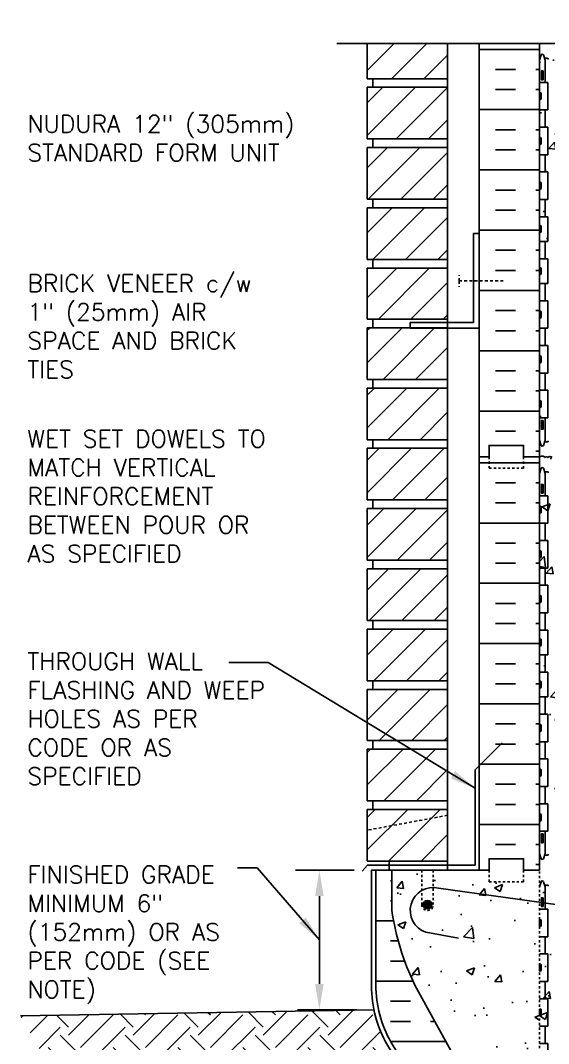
# Model space of a CAD drawing. Header units: inches. Extents: x 104.4 to 159.1, y -9.8 to 61.
# Drawn here: x 104.36 to 127.36, y 16.5 to 61.04 of the extents above; entities that cross this region are included whole.
import ezdxf

# ---------------------------------------------------------------- set-up
doc = ezdxf.new("R2010")
doc.units = ezdxf.units.IN
doc.header["$LTSCALE"] = 0.5
doc.header["$MEASUREMENT"] = 0
doc.linetypes.add('DASHED2', pattern=[0.375, 0.25, -0.125])
doc.linetypes.add('HIDDEN2', pattern=[0.1875, 0.125, -0.0625])
for name, color, linetype in [('HATCH', 12, 'Continuous'), ('Hidden2', 12, 'HIDDEN2'), ('line25', 2, 'Continuous'), ('LINE3', 3, 'Continuous'), ('LINE50', 5, 'Continuous'), ('LINE9', 9, 'Continuous'), ('TEXT', 4, 'Continuous'), ('Web_Edge', 9, 'Continuous')]:
    doc.layers.add(name, color=color, linetype=linetype)
doc.styles.add('DIM', font='romans.shx', dxfattribs={"width": 0.7})
doc.styles.add('ROMANS', font='romans.shx', dxfattribs={"height": 1.125})
doc.dimstyles.new('ext_12', dxfattribs={"dimscale": 12, "dimtxt": 0.09375, "dimasz": 0.09375, "dimexe": 0.09375, "dimexo": 0.0625, "dimgap": 0.0625, "dimtad": 1, "dimdec": 1, "dimzin": 3, "dimdsep": 46, "dimlunit": 4, "dimtxsty": 'DIM', "dimcen": 0.09, "dimdle": 0.09375, "dimclrt": 4, "dimadec": 0, "dimazin": 0, "dimtfac": 1, "dimtdec": 1, "dimtmove": 2, "dimatfit": 3, "dimfxl": 0, "dimfrac": 2, "dimtolj": 1, "dimtzin": 0, "dimarcsym": 0})

msp = doc.modelspace()

# ---------------------------------------------------------------- hatches: boundary and pattern name
at = {"layer": 'HATCH'}
h = msp.add_hatch(dxfattribs=at)
h.set_pattern_fill('AR-CONC', color=256, scale=0.5, style=0)
h.paths.add_polyline_path([(138.962, 60.045), (131.775, 60.045), (130.775, 59.045), (130.775, 60.045), (130.775, 61.045), (129.775, 60.045), (126.962, 60.045), (126.962, 52.049, -0.484838), (127.211, 52.049, -0.520567), (127.332, 52.049, -0.520567), (127.516, 52.049, -0.520567), (127.62, 52.049, -0.520567), (127.83, 52.049, -0.520567), (127.956, 52.049, -0.520567), (128.082, 52.049, -0.520567), (128.292, 52.049, -0.520567), (128.502, 52.049, -0.520567), (128.623, 52.049, -0.520567), (128.848, 52.049, -0.520567), (128.943, 52.049, -0.520567), (129.131, 52.049, -0.520567), (129.409, 52.049, -0.520567), (129.619, 52.049, -0.520567), (129.819, 52.049, -0.520567), (130.065, 52.049, -0.520567), (130.175, 52.049, -0.520567), (130.482, 52.049, -0.520567), (130.587, 52.049, -0.520567), (130.702, 52.049, -0.520567), (130.823, 52.049, -0.520567), (130.912, 52.049, -0.520567), (131.027, 52.049, -0.520567), (131.206, 52.049, -0.520567), (131.353, 52.049, -0.520567), (131.505, 52.049, -0.520567), (131.662, 52.049, -0.520567), (131.762, 52.049, -0.520567), (131.94, 52.049, -0.520567), (132.161, 52.049, -0.520567), (132.355, 52.049, -0.520567), (132.559, 52.049, -0.520567), (132.659, 52.091, -0.520567), (132.79, 52.091, -0.520567), (132.879, 52.091, -0.520567), (132.962, 52.091, -0.520567), (133.045, 52.091, -0.520567), (133.134, 52.091, -0.520567), (133.266, 52.091, -0.520567), (133.365, 52.049, -0.520567), (133.57, 52.049, -0.520567), (133.764, 52.049, -0.520567), (133.984, 52.049, -0.520567), (134.163, 52.049, -0.520567), (134.262, 52.049, -0.520567), (134.42, 52.049, -0.520567), (134.572, 52.049, -0.520567), (134.719, 52.049, -0.520567), (134.897, 52.049, -0.272614), (134.962, 52.078, -0.272614), (135.027, 52.049, -0.520567), (135.206, 52.049, -0.520567), (135.353, 52.049, -0.520567), (135.505, 52.049, -0.520567), (135.662, 52.049, -0.520567), (135.762, 52.049, -0.520567), (135.94, 52.049, -0.520567), (136.161, 52.049, -0.520567), (136.355, 52.049, -0.520567), (136.559, 52.049, -0.520567), (136.659, 52.091, -0.520567), (136.79, 52.091, -0.520567), (136.879, 52.091, -0.520567), (136.962, 52.091, -0.520567), (137.045, 52.091, -0.520567), (137.134, 52.091, -0.520567), (137.266, 52.091, -0.520567), (137.365, 52.049, -0.520567), (137.57, 52.049, -0.520567), (137.764, 52.049, -0.520567), (137.984, 52.049, -0.520567), (138.163, 52.049, -0.520567), (138.262, 52.049, -0.520567), (138.42, 52.049, -0.520567), (138.572, 52.049, -0.520567), (138.719, 52.049, -0.520567), (138.897, 52.049, -0.272614), (138.962, 52.078)])
h = msp.add_hatch(dxfattribs=at)
h.set_pattern_fill('INSUL', color=256, scale=7, style=0)
h.set_pattern_definition([(0, (-2799.1993, -354.9646), (0, 2.625), []), (0, (-2799.1993, -354.0896), (0, 2.625), [0.875, -0.875]), (0, (-2799.1993, -353.2146), (0, 2.625), [0.875, -0.875])])
h.paths.add_polyline_path([(124.337, 42.045), (124.775, 42.045), (124.775, 42.545), (126.275, 42.545), (126.275, 42.045), (126.962, 42.045), (126.962, 60.045), (126.275, 60.045), (126.275, 60.545), (124.775, 60.545), (124.775, 60.045), (124.337, 60.045)])
h = msp.add_hatch(dxfattribs=at)
h.set_pattern_fill('ANSI31', color=256, scale=8, style=0)
h.set_pattern_definition([(45, (113.1609, -6.8299), (-0.707107, 0.707107), [])])
h.paths.add_polyline_path([(122.962, 26.695), (119.462, 26.695), (119.462, 24.445), (122.962, 24.445)])
h.paths.add_polyline_path([(122.962, 29.32), (119.462, 29.32), (119.462, 27.07), (122.962, 27.07)])
h.paths.add_polyline_path([(122.962, 31.915), (119.462, 31.915), (119.462, 29.695), (122.962, 29.695)])
h.paths.add_polyline_path([(122.962, 34.54), (119.462, 34.54), (119.462, 32.29), (122.962, 32.29)])
h.paths.add_polyline_path([(122.962, 37.14), (121.337, 37.14), (121.337, 37.165), (119.462, 37.165), (119.462, 34.915), (122.962, 34.915)])
h.paths.add_polyline_path([(122.962, 39.79), (119.462, 39.79), (119.462, 37.54), (122.962, 37.54)])
h.paths.add_polyline_path([(122.962, 42.415), (119.462, 42.415), (119.462, 40.165), (122.962, 40.165)])
h.paths.add_polyline_path([(122.962, 45.04), (119.462, 45.04), (119.462, 42.79), (122.962, 42.79)])
h.paths.add_polyline_path([(122.962, 47.64), (121.337, 47.64), (121.337, 47.665), (119.462, 47.665), (119.462, 45.415), (122.962, 45.415)])
h.paths.add_polyline_path([(122.962, 50.26), (119.462, 50.26), (119.462, 48.04), (122.962, 48.04)])
h.paths.add_polyline_path([(122.962, 52.885), (119.462, 52.885), (119.462, 50.635), (122.962, 50.635)])
h.paths.add_polyline_path([(122.962, 55.51), (119.462, 55.51), (119.462, 53.26), (122.962, 53.26)])
h.paths.add_polyline_path([(122.962, 58.11), (121.337, 58.11), (121.337, 58.135), (119.462, 58.135), (119.462, 55.885), (122.962, 55.885)])
h.paths.add_polyline_path([(122.962, 60.045), (119.462, 60.045), (119.462, 58.51), (122.962, 58.51)])
h = msp.add_hatch(dxfattribs=at)
h.set_pattern_fill('AR-CONC', color=256, scale=0.5, style=0)
h.paths.add_polyline_path([(138.962, 52.078, 0.272614), (138.897, 52.049, 0.520567), (138.719, 52.049, 0.520567), (138.572, 52.049, 0.520567), (138.42, 52.049, 0.520567), (138.262, 52.049, 0.520567), (138.163, 52.049, 0.520567), (137.984, 52.049, 0.520567), (137.764, 52.049, 0.520567), (137.57, 52.049, 0.520567), (137.365, 52.049, 0.520567), (137.266, 52.091, 0.520567), (137.134, 52.091, 0.520567), (137.045, 52.091, 0.520567), (136.962, 52.091, 0.520567), (136.879, 52.091, 0.520567), (136.79, 52.091, 0.520567), (136.659, 52.091, 0.520567), (136.559, 52.049, 0.520567), (136.355, 52.049, 0.520567), (136.161, 52.049, 0.520567), (135.94, 52.049, 0.520567), (135.762, 52.049, 0.520567), (135.662, 52.049, 0.520567), (135.505, 52.049, 0.520567), (135.353, 52.049, 0.520567), (135.206, 52.049, 0.520567), (135.027, 52.049, 0.272614), (134.962, 52.078, 0.272614), (134.897, 52.049, 0.520567), (134.719, 52.049, 0.520567), (134.572, 52.049, 0.520567), (134.42, 52.049, 0.520567), (134.262, 52.049, 0.520567), (134.163, 52.049, 0.520567), (133.984, 52.049, 0.520567), (133.764, 52.049, 0.520567), (133.57, 52.049, 0.520567), (133.365, 52.049, 0.520567), (133.266, 52.091, 0.520567), (133.134, 52.091, 0.520567), (133.045, 52.091, 0.520567), (132.962, 52.091, 0.520567), (132.879, 52.091, 0.520567), (132.79, 52.091, 0.520567), (132.659, 52.091, 0.520567), (132.559, 52.049, 0.520567), (132.355, 52.049, 0.520567), (132.161, 52.049, 0.520567), (131.94, 52.049, 0.520567), (131.762, 52.049, 0.520567), (131.662, 52.049, 0.520567), (131.505, 52.049, 0.520567), (131.353, 52.049, 0.520567), (131.206, 52.049, 0.520567), (131.027, 52.049, 0.520567), (130.912, 52.049, 0.520567), (130.823, 52.049, 0.520567), (130.702, 52.049, 0.520567), (130.587, 52.049, 0.520567), (130.482, 52.049, 0.520567), (130.175, 52.049, 0.520567), (130.065, 52.049, 0.520567), (129.819, 52.049, 0.520567), (129.619, 52.049, 0.520567), (129.409, 52.049, 0.520567), (129.131, 52.049, 0.520567), (128.943, 52.049, 0.520567), (128.848, 52.049, 0.520567), (128.623, 52.049, 0.520567), (128.502, 52.049, 0.520567), (128.292, 52.049, 0.520567), (128.082, 52.049, 0.520567), (127.956, 52.049, 0.520567), (127.83, 52.049, 0.520567), (127.62, 52.049, 0.520567), (127.516, 52.049, 0.520567), (127.332, 52.049, 0.520567), (127.211, 52.049, 0.484838), (126.962, 52.049), (126.962, 42.045), (126.962, 24.045), (126.962, 9.295), (126.962, 6.045), (132.119, 6.045), (133.119, 7.045), (133.119, 6.045), (133.119, 5.045), (134.119, 6.045), (138.962, 6.045), (138.962, 18.42), (138.962, 24.045), (136.087, 24.045), (135.587, 24.545), (135.587, 25.67), (136.087, 26.17), (138.962, 26.17), (138.962, 29.92), (136.087, 29.92), (135.587, 30.42), (135.587, 31.545), (136.087, 32.045), (138.962, 32.045), (138.962, 42.045)])
h = msp.add_hatch(dxfattribs=at)
h.set_pattern_fill('INSUL', color=256, scale=7, style=0)
h.set_pattern_definition([(0, (-2799.1993, -372.9646), (0, 2.625), []), (0, (-2799.1993, -372.0896), (0, 2.625), [0.875, -0.875]), (0, (-2799.1993, -371.2146), (0, 2.625), [0.875, -0.875])])
h.paths.add_polyline_path([(124.337, 24.045), (124.775, 24.045), (124.775, 24.545), (126.275, 24.545), (126.275, 24.045), (126.962, 24.045), (126.962, 42.045), (126.275, 42.045), (126.275, 42.545), (124.775, 42.545), (124.775, 42.045), (124.337, 42.045)])
h = msp.add_hatch(dxfattribs=at)
h.set_pattern_fill('INSUL', color=256, scale=7, style=0)
h.set_pattern_definition([(0, (-2875.5284, -416.5373), (0, 2.625), []), (0, (-2875.5284, -415.6623), (0, 2.625), [0.875, -0.875]), (0, (-2875.5284, -414.7873), (0, 2.625), [0.875, -0.875])])
h.paths.add_polyline_path([(121.537, 19.045, -0.079579), (120.537, 22.295), (120.537, 24.045), (119.837, 24.045), (119.837, 19.045, 0.131652), (120.507, 16.545), (124.245, 10.395, -0.10438), (124.337, 9.92), (124.337, 6.045), (124.775, 6.045), (124.775, 6.545), (126.275, 6.545), (126.275, 6.045), (126.962, 6.045), (126.962, 9.295), (126.712, 9.295), (126.712, 9.67)])
h = msp.add_hatch(dxfattribs=at)
h.set_pattern_fill('AR-CONC', color=256, scale=0.5, style=0)
h.set_pattern_definition([(50, (78.2863, 4.7908), (3.5863, -0.31376), [0.375, -4.125]), (355, (78.2863, 4.7908), (-0.69376, 3.76096), [0.3, -3.3]), (100.4514, (78.5852, 4.7646), (2.89255, 3.4472), [0.3187, -3.5057]), (46.184, (78.2863, 5.7908), (5.3362, -0.8276), [0.5625, -6.1875]), (96.636, (78.731, 5.722), (4.6733, 4.8706), [0.47805, -5.25856]), (351.184, (78.2863, 5.791), (4.6733, 4.8706), [0.45, -4.95]), (21, (78.7863, 5.5408), (2.98454, -2.0131), [0.375, -4.125]), (326, (78.7863, 5.5408), (1.21658, 3.62575), [0.3, -3.3]), (71.4514, (79.035, 5.373), (4.20111, 1.61265), [0.3187, -3.5057]), (37.5, (78.2863, 4.7908), (0.0608, 1.66447), [0, -3.26, 0, -3.35, 0, -3.3125]), (7.5, (78.2863, 4.7908), (1.31535, 1.97206), [0, -1.91, 0, -3.185, 0, -1.2625]), (327.5, (77.1713, 4.7908), (2.669112, -0.112774), [0, -1.25, 0, -3.9, 0, -5.175]), (317.5, (76.6713, 4.7908), (2.91593, 0.50052), [0, -1.625, 0, -2.59, 0, -3.675])])
h.paths.add_polyline_path([(126.712, 9.67), (126.712, 9.295), (126.962, 9.295), (126.962, 22.546), (123.05, 23.244, 0.119457), (122.337, 23.197), (122.337, 22.545, -1), (121.837, 22.545), (121.837, 24.045), (120.537, 24.045), (120.537, 22.295, 0.079579), (121.537, 19.045)])
h.paths.add_polyline_path([(126.962, 24.045), (126.275, 24.045), (126.275, 23.545), (124.775, 23.545), (124.775, 24.045), (124.337, 24.045), (122.337, 24.045), (122.337, 23.197, -0.121925), (123.064, 23.242), (126.962, 22.546)], flags=17)
h = msp.add_hatch(dxfattribs=at)
h.set_pattern_fill('EARTH', color=256, scale=8, angle=45, style=0)
h.set_pattern_definition([(45, (113.161, -6.8299), (2e-16, 2.82843), [2, -2]), (45, (112.6306, -6.2995), (2e-16, 2.82843), [2, -2]), (45, (112.1003, -5.7692), (2e-16, 2.82843), [2, -2]), (135, (112.1003, -5.4157), (-2.82843, 4e-16), [2, -2]), (135, (112.6306, -4.8853), (-2.82843, 4e-16), [2, -2]), (135, (113.161, -4.355), (-2.82843, 4e-16), [2, -2])])
edge = h.paths.add_edge_path()
edge.add_line((124.15, 9.386), (124.15, 9.922))
edge.add_arc((123.166, 9.939), 0.984, 358.9719, 382.1268)
edge.add_line((124.078, 10.31), (122.797, 12.387))
edge.add_line((122.797, 12.387), (121.486, 14.544))
edge.add_line((121.486, 14.544), (120.543, 14.017))
edge.add_line((120.543, 14.017), (114.208, 10.591))
edge.add_line((114.208, 10.591), (114.971, 10.444))
edge.add_line((114.971, 10.444), (116.749, 10.171))
edge.add_line((116.749, 10.171), (118.866, 9.907))
edge.add_line((118.866, 9.907), (121.377, 9.643))
edge.add_line((121.377, 9.643), (124.15, 9.386))
edge = h.paths.add_edge_path()
edge.add_line((112.398, 12.651), (108.558, 12.651))
edge.add_line((108.558, 12.651), (109.22, 12.244))
edge.add_line((109.22, 12.244), (110.132, 11.794))
edge.add_line((110.132, 11.794), (111.111, 11.399))
edge.add_line((111.111, 11.399), (112.207, 11.049))
edge.add_line((112.207, 11.049), (113.475, 10.733))
edge.add_line((113.475, 10.733), (114.208, 10.591))
edge.add_line((114.208, 10.591), (120.543, 14.017))
edge.add_line((120.543, 14.017), (121.486, 14.544))
edge.add_line((121.486, 14.544), (120.346, 16.42))
edge.add_arc((124.837, 19.015), 5.187, 191.6439, 210.0236, ccw=False)
edge.add_line((119.757, 17.968), (104.356, 17.699))
edge.add_line((104.356, 17.699), (104.432, 17.548))
edge.add_line((104.432, 17.548), (105.203, 16.22))
edge.add_line((105.203, 16.22), (105.655, 15.564))
edge.add_line((105.655, 15.564), (116.187, 15.564))
edge.add_line((116.187, 15.564), (116.187, 13.712))
edge.add_line((116.187, 13.712), (112.398, 13.712))
edge.add_line((112.398, 13.712), (112.398, 12.651))
at = {"layer": 'LINE3'}
msp.add_hatch(color=256, dxfattribs=at).paths.add_polyline_path([(121.9, 22.545, 1), (122.275, 22.545, 1)])

# ---------------------------------------------------------------- linework, layer by layer
at = {"layer": 'HATCH'}
msp.add_lwpolyline([(126.962, 42.015, -0.484838), (127.211, 42.015, -0.520567), (127.332, 42.015, -0.520567), (127.516, 42.015, -0.520567)], format="xyb", dxfattribs=at)
at = {"layer": 'Hidden2'}
for p, q in [((126.962, 45.295), (126.962, 60.045)), ((126.962, 27.295), (126.962, 42.045)), ((120.537, 24.045), (121.837, 24.045)), ((121.837, 24.045), (121.837, 22.545)), ((122.337, 24.045), (124.337, 24.045)), ((122.337, 22.545), (122.337, 24.045)), ((126.962, 9.295), (126.962, 24.045)), ((126.962, 9.295), (126.962, 24.045))]:
    msp.add_line(p, q, dxfattribs=at)
at = {"layer": 'Hidden2', "color": 9}
for p, q in [((120.537, 24.045), (121.837, 24.045)), ((122.337, 24.045), (124.337, 24.045))]:
    msp.add_line(p, q, dxfattribs=at)
at = {"layer": 'Hidden2'}
msp.add_arc((122.087, 22.545), 0.25, 180, 0, dxfattribs=at)
at = {"layer": 'line25'}
for p, q in [((119.462, 58.51), (119.462, 60.045)), ((122.962, 60.045), (122.962, 24.07)), ((126.962, 60.045), (126.962, 42.045)), ((122.962, 58.51), (119.462, 58.51)), ((119.712, 58.135), (119.712, 58.51)), ((119.462, 55.885), (119.462, 58.135)), ((122.962, 58.135), (119.462, 58.135)), ((126.962, 58.35), (127.327, 58.35)), ((127.327, 57.15), (127.327, 58.35)), ((126.962, 57.64), (126.962, 57.86)), ((126.962, 57.805), (126.962, 57.805)), ((126.962, 57.695), (126.962, 57.695)), ((127.002, 57.9), (127.002, 57.9)), ((127.002, 57.6), (127.002, 57.6)), ((127.042, 57.64), (127.042, 57.86)), ((126.962, 57.15), (127.327, 57.15)), ((126.962, 56.4), (127.327, 56.4)), ((127.327, 55.2), (127.327, 56.4)), ((122.962, 55.885), (119.462, 55.885)), ((119.712, 55.51), (119.712, 55.885)), ((126.962, 55.69), (126.962, 55.91)), ((126.962, 55.855), (126.962, 55.855)), ((126.962, 55.745), (126.962, 55.745)), ((127.002, 55.95), (127.002, 55.95)), ((127.042, 55.69), (127.042, 55.91)), ((122.962, 55.51), (119.462, 55.51)), ((119.462, 53.26), (119.462, 55.51)), ((127.002, 55.65), (127.002, 55.65)), ((126.962, 55.2), (127.327, 55.2)), ((126.962, 54.45), (127.327, 54.45)), ((127.327, 53.25), (127.327, 54.45)), ((126.962, 53.74), (126.962, 53.96)), ((126.962, 53.905), (126.962, 53.905)), ((127.002, 54), (127.002, 54)), ((127.042, 53.74), (127.042, 53.96)), ((126.962, 53.795), (126.962, 53.795)), ((127.002, 53.7), (127.002, 53.7)), ((122.962, 53.26), (119.462, 53.26)), ((119.712, 52.885), (119.712, 53.26)), ((126.962, 53.25), (127.327, 53.25)), ((119.462, 50.635), (119.462, 52.885)), ((122.962, 52.885), (119.462, 52.885)), ((126.962, 52.5), (127.327, 52.5)), ((127.327, 52.5), (127.327, 51.42)), ((126.962, 52.07), (126.962, 51.85)), ((126.962, 52.015), (126.962, 52.015)), ((126.962, 51.905), (126.962, 51.905)), ((127.002, 52.11), (127.002, 52.11)), ((127.002, 51.81), (127.002, 51.81)), ((127.042, 52.07), (127.042, 51.85)), ((126.962, 51.42), (127.327, 51.42)), ((122.962, 50.635), (119.462, 50.635)), ((119.712, 50.26), (119.712, 50.635)), ((126.962, 50.67), (127.327, 50.67)), ((127.327, 49.59), (127.327, 50.67)), ((119.462, 48.04), (119.462, 50.26)), ((122.962, 50.26), (119.462, 50.26)), ((126.962, 50.02), (126.962, 50.24)), ((126.962, 50.185), (126.962, 50.185)), ((126.962, 50.075), (126.962, 50.075)), ((127.002, 50.28), (127.002, 50.28)), ((127.002, 49.98), (127.002, 49.98)), ((127.042, 50.02), (127.042, 50.24)), ((126.962, 49.59), (127.327, 49.59)), ((126.962, 48.84), (127.327, 48.84)), ((127.327, 48.84), (127.327, 47.64)), ((126.962, 48.35), (126.962, 48.13)), ((126.962, 48.295), (126.962, 48.295)), ((126.962, 48.185), (126.962, 48.185)), ((127.002, 48.39), (127.002, 48.39)), ((127.042, 48.35), (127.042, 48.13)), ((122.962, 48.04), (119.462, 48.04)), ((119.462, 45.415), (119.462, 47.665)), ((122.962, 47.665), (119.462, 47.665)), ((119.712, 47.665), (119.712, 48.04)), ((127.002, 48.09), (127.002, 48.09)), ((126.962, 47.64), (127.327, 47.64)), ((126.962, 46.89), (127.327, 46.89)), ((127.327, 46.89), (127.327, 45.69)), ((126.962, 46.4), (126.962, 46.18)), ((126.962, 46.345), (126.962, 46.345)), ((127.042, 46.4), (127.042, 46.18)), ((126.962, 46.235), (126.962, 46.235)), ((127.002, 46.14), (127.002, 46.14)), ((126.962, 45.69), (127.327, 45.69)), ((122.962, 45.415), (119.462, 45.415)), ((119.462, 42.79), (119.462, 45.04)), ((122.962, 45.04), (119.462, 45.04)), ((119.712, 45.04), (119.712, 45.415)), ((126.962, 44.94), (127.327, 44.94)), ((127.327, 44.94), (127.327, 43.74)), ((126.962, 44.45), (126.962, 44.23)), ((126.962, 44.395), (126.962, 44.395)), ((126.962, 44.285), (126.962, 44.285)), ((127.002, 44.49), (127.002, 44.49)), ((127.002, 44.19), (127.002, 44.19)), ((127.042, 44.45), (127.042, 44.23)), ((126.962, 43.74), (127.327, 43.74)), ((122.962, 42.79), (119.462, 42.79)), ((119.712, 42.415), (119.712, 42.79)), ((122.962, 42.415), (119.462, 42.415)), ((119.462, 40.165), (119.462, 42.415)), ((126.962, 42.045), (126.962, 24.045)), ((122.962, 40.165), (119.462, 40.165)), ((119.712, 39.79), (119.712, 40.165)), ((126.962, 40.35), (127.327, 40.35)), ((127.327, 39.15), (127.327, 40.35)), ((122.962, 39.79), (119.462, 39.79)), ((119.462, 37.54), (119.462, 39.79)), ((126.962, 39.64), (126.962, 39.86)), ((126.962, 39.805), (126.962, 39.805)), ((126.962, 39.695), (126.962, 39.695)), ((127.002, 39.9), (127.002, 39.9)), ((127.042, 39.64), (127.042, 39.86)), ((127.002, 39.6), (127.002, 39.6)), ((126.962, 39.15), (127.327, 39.15)), ((126.962, 38.4), (127.327, 38.4)), ((127.327, 37.2), (127.327, 38.4)), ((126.962, 37.69), (126.962, 37.91)), ((127.002, 37.95), (127.002, 37.95)), ((127.042, 37.69), (127.042, 37.91)), ((122.962, 37.54), (119.462, 37.54)), ((119.712, 37.165), (119.712, 37.54)), ((126.962, 37.855), (126.962, 37.855)), ((126.962, 37.745), (126.962, 37.745)), ((127.002, 37.65), (127.002, 37.65)), ((122.962, 37.165), (119.462, 37.165)), ((119.462, 34.915), (119.462, 37.165)), ((126.962, 37.2), (127.327, 37.2)), ((126.962, 36.45), (127.327, 36.45)), ((127.327, 35.25), (127.327, 36.45)), ((126.962, 35.74), (126.962, 35.96)), ((126.962, 35.905), (126.962, 35.905)), ((126.962, 35.795), (126.962, 35.795)), ((127.002, 36), (127.002, 36)), ((127.002, 35.7), (127.002, 35.7)), ((127.042, 35.74), (127.042, 35.96)), ((126.962, 35.25), (127.327, 35.25)), ((122.962, 34.915), (119.462, 34.915)), ((119.712, 34.54), (119.712, 34.915)), ((122.962, 34.54), (119.462, 34.54)), ((119.462, 32.29), (119.462, 34.54)), ((126.962, 34.5), (127.327, 34.5)), ((127.327, 34.5), (127.327, 33.42)), ((126.962, 34.07), (126.962, 33.85)), ((126.962, 34.015), (126.962, 34.015)), ((126.962, 33.905), (126.962, 33.905)), ((127.002, 34.11), (127.002, 34.11)), ((127.042, 34.07), (127.042, 33.85)), ((126.962, 33.42), (127.327, 33.42)), ((127.002, 33.81), (127.002, 33.81)), ((126.962, 32.67), (127.327, 32.67)), ((127.327, 31.59), (127.327, 32.67)), ((122.962, 32.29), (119.462, 32.29)), ((119.712, 31.915), (119.712, 32.29)), ((126.962, 32.02), (126.962, 32.24)), ((126.962, 32.185), (126.962, 32.185)), ((126.962, 32.075), (126.962, 32.075)), ((127.002, 32.28), (127.002, 32.28)), ((127.042, 32.02), (127.042, 32.24)), ((122.962, 31.915), (119.462, 31.915)), ((119.462, 29.695), (119.462, 31.915)), ((127.002, 31.98), (127.002, 31.98)), ((126.962, 31.59), (127.327, 31.59)), ((126.962, 30.84), (127.327, 30.84)), ((127.327, 30.84), (127.327, 29.64)), ((126.962, 30.35), (126.962, 30.13)), ((126.962, 30.295), (126.962, 30.295)), ((127.002, 30.39), (127.002, 30.39)), ((127.042, 30.35), (127.042, 30.13)), ((126.962, 30.185), (126.962, 30.185)), ((127.002, 30.09), (127.002, 30.09)), ((122.962, 29.695), (119.462, 29.695)), ((119.712, 29.32), (119.712, 29.695)), ((126.962, 29.64), (127.327, 29.64)), ((122.962, 29.32), (119.462, 29.32)), ((119.462, 27.07), (119.462, 29.32)), ((126.962, 28.89), (127.327, 28.89)), ((127.327, 28.89), (127.327, 27.69)), ((126.962, 28.4), (126.962, 28.18)), ((126.962, 28.345), (126.962, 28.345)), ((126.962, 28.235), (126.962, 28.235)), ((127.002, 28.14), (127.002, 28.14)), ((127.042, 28.4), (127.042, 28.18)), ((126.962, 27.69), (127.327, 27.69)), ((122.962, 27.07), (119.462, 27.07)), ((119.712, 26.695), (119.712, 27.07)), ((126.962, 26.94), (127.327, 26.94)), ((127.327, 26.94), (127.327, 25.74)), ((122.962, 26.695), (119.462, 26.695)), ((119.462, 24.445), (119.462, 26.695)), ((126.962, 26.45), (126.962, 26.23)), ((126.962, 26.395), (126.962, 26.395)), ((126.962, 26.285), (126.962, 26.285)), ((127.002, 26.49), (127.002, 26.49)), ((127.042, 26.45), (127.042, 26.23)), ((127.002, 26.19), (127.002, 26.19)), ((126.962, 25.74), (127.327, 25.74)), ((122.962, 24.445), (119.462, 24.445)), ((120.412, 24.445), (120.412, 24.07)), ((120.537, 24.045), (120.537, 22.295)), ((126.962, 22.35), (127.327, 22.35)), ((127.327, 21.15), (127.327, 22.35)), ((126.962, 21.64), (126.962, 21.86)), ((127.002, 21.9), (127.002, 21.9)), ((127.042, 21.64), (127.042, 21.86)), ((126.962, 21.805), (126.962, 21.805)), ((126.962, 21.695), (126.962, 21.695)), ((127.002, 21.6), (127.002, 21.6)), ((126.962, 21.15), (127.327, 21.15)), ((126.962, 20.4), (127.327, 20.4)), ((127.327, 19.2), (127.327, 20.4)), ((126.962, 19.69), (126.962, 19.91)), ((126.962, 19.855), (126.962, 19.855)), ((126.962, 19.745), (126.962, 19.745)), ((127.002, 19.95), (127.002, 19.95)), ((127.002, 19.65), (127.002, 19.65)), ((127.042, 19.69), (127.042, 19.91)), ((126.962, 19.2), (127.327, 19.2)), ((126.712, 9.67), (121.537, 19.045)), ((126.962, 18.45), (127.327, 18.45)), ((127.327, 17.25), (127.327, 18.45)), ((126.962, 17.74), (126.962, 17.96)), ((126.962, 17.905), (126.962, 17.905)), ((127.002, 18), (127.002, 18)), ((127.042, 17.74), (127.042, 17.96)), ((126.962, 17.795), (126.962, 17.795)), ((127.002, 17.7), (127.002, 17.7)), ((126.962, 17.25), (127.327, 17.25)), ((126.962, 16.5), (127.327, 16.5)), ((127.327, 16.5), (127.327, 15.42))]:
    msp.add_line(p, q, dxfattribs=at)
for centre, radius, start, end in [((127.002, 57.86), 0.04, 90, 180), ((127.002, 57.64), 0.04, 180, 270), ((127.002, 57.86), 0.04, 360, 90), ((127.002, 57.64), 0.04, 270, 0), ((127.002, 55.91), 0.04, 90, 180), ((127.002, 55.69), 0.04, 180, 270), ((127.002, 55.91), 0.04, 360, 90), ((127.002, 55.69), 0.04, 270, 0), ((127.002, 53.96), 0.04, 90, 180), ((127.002, 53.96), 0.04, 360, 90), ((127.002, 53.74), 0.04, 180, 270), ((127.002, 53.74), 0.04, 270, 0), ((127.002, 52.07), 0.04, 90, 180), ((127.002, 51.85), 0.04, 180, 270), ((127.002, 52.07), 0.04, 0, 90), ((127.002, 51.85), 0.04, 270, 0), ((127.002, 50.24), 0.04, 90, 180), ((127.002, 50.02), 0.04, 180, 270), ((127.002, 50.24), 0.04, 360, 90), ((127.002, 50.02), 0.04, 270, 0), ((127.002, 48.35), 0.04, 90, 180), ((127.002, 48.13), 0.04, 180, 270), ((127.002, 48.35), 0.04, 0, 90), ((127.002, 48.13), 0.04, 270, 0), ((127.002, 46.4), 0.04, 90, 180), ((127.002, 46.4), 0.04, 0, 90), ((127.002, 46.18), 0.04, 180, 270), ((127.002, 46.18), 0.04, 270, 0), ((127.002, 44.45), 0.04, 90, 180), ((127.002, 44.23), 0.04, 180, 270), ((127.002, 44.45), 0.04, 0, 90), ((127.002, 44.23), 0.04, 270, 0), ((127.002, 39.86), 0.04, 90, 180), ((127.002, 39.86), 0.04, 360, 90), ((127.002, 39.64), 0.04, 180, 270), ((127.002, 39.64), 0.04, 270, 0), ((127.002, 37.91), 0.04, 90, 180), ((127.002, 37.91), 0.04, 360, 90), ((127.002, 37.69), 0.04, 180, 270), ((127.002, 37.69), 0.04, 270, 0), ((127.002, 35.96), 0.04, 90, 180), ((127.002, 35.74), 0.04, 180, 270), ((127.002, 35.96), 0.04, 360, 90), ((127.002, 35.74), 0.04, 270, 0), ((127.002, 34.07), 0.04, 90, 180), ((127.002, 34.07), 0.04, 0, 90), ((127.002, 33.85), 0.04, 180, 270), ((127.002, 33.85), 0.04, 270, 0), ((127.002, 32.24), 0.04, 90, 180), ((127.002, 32.24), 0.04, 360, 90), ((127.002, 32.02), 0.04, 180, 270), ((127.002, 32.02), 0.04, 270, 0), ((127.002, 30.35), 0.04, 90, 180), ((127.002, 30.35), 0.04, 0, 90), ((127.002, 30.13), 0.04, 180, 270), ((127.002, 30.13), 0.04, 270, 0), ((127.002, 28.4), 0.04, 90, 180), ((127.002, 28.18), 0.04, 180, 270), ((127.002, 28.4), 0.04, 0, 90), ((127.002, 28.18), 0.04, 270, 0), ((127.002, 26.45), 0.04, 90, 180), ((127.002, 26.45), 0.04, 0, 90), ((127.002, 26.23), 0.04, 180, 270), ((127.002, 26.23), 0.04, 270, 0), ((131.183, 23.792), 10.75, 188.0028, 206.2026), ((127.002, 21.86), 0.04, 90, 180), ((127.002, 21.86), 0.04, 360, 90), ((127.002, 21.64), 0.04, 180, 270), ((127.002, 21.64), 0.04, 270, 0), ((127.002, 19.91), 0.04, 90, 180), ((127.002, 19.69), 0.04, 180, 270), ((127.002, 19.91), 0.04, 360, 90), ((127.002, 19.69), 0.04, 270, 0), ((127.002, 17.96), 0.04, 90, 180), ((127.002, 17.96), 0.04, 360, 90), ((127.002, 17.74), 0.04, 180, 270), ((127.002, 17.74), 0.04, 270, 0)]:
    msp.add_arc(centre, radius, start, end, dxfattribs=at)
at = {"layer": 'LINE3'}
for p, q in [((136.092, 21.37), (122.569, 23.268)), ((122.023, 21.346), (123.442, 21.092))]:
    msp.add_line(p, q, dxfattribs=at)
msp.add_circle((122.087, 22.545), 0.188, dxfattribs=at)
msp.add_arc((122.337, 22.295), 1, 76.5845, 251.653, dxfattribs=at)
at = {"layer": 'LINE50'}
for p, q in [((124.337, 42.045), (124.337, 60.045)), ((124.337, 24.045), (124.337, 42.045)), ((104.356, 17.699), (119.757, 17.968))]:
    msp.add_line(p, q, dxfattribs=at)
for points in [[(124.337, 42.045), (124.775, 42.045), (124.775, 42.545), (126.275, 42.545), (126.275, 42.045), (126.962, 42.045)], [(126.962, 42.045), (126.275, 42.045), (126.275, 42.545), (124.775, 42.545), (124.775, 42.045), (124.337, 42.045)], [(126.962, 24.045), (126.275, 24.045), (126.275, 24.545), (124.775, 24.545), (124.775, 24.045), (124.337, 24.045)], [(124.337, 24.045), (124.775, 24.045), (124.775, 24.545), (126.275, 24.545), (126.275, 24.045), (126.962, 24.045)], [(124.337, 24.045), (124.775, 24.045), (124.775, 24.545), (126.275, 24.545), (126.275, 24.045), (126.962, 24.045)]]:
    msp.add_lwpolyline(points, dxfattribs=at)
msp.add_lwpolyline([(124.337, 6.045), (124.337, 9.92, 0.10438), (124.245, 10.395), (120.507, 16.545, -0.131652), (119.837, 19.045), (119.837, 24.045), (120.537, 24.045)], format="xyb", dxfattribs=at)
at = {"layer": 'LINE9'}
for p, q in [((118.136, 60.045), (129.775, 60.045)), ((124.163, 28.42), (125.337, 29.594))]:
    msp.add_line(p, q, dxfattribs=at)
at = {"layer": 'LINE9', "linetype": 'DASHED2'}
for p, q in [((123.462, 49.703), (123.462, 49.953)), ((123.462, 49.703), (125.462, 49.703)), ((123.462, 49.703), (123.462, 49.453)), ((122.962, 26.436), (119.462, 25.788))]:
    msp.add_line(p, q, dxfattribs=at)
at = {"layer": 'LINE9'}
msp.add_lwpolyline([(124.337, 51.765), (124.087, 51.765), (124.087, 47.89), (121.337, 47.89), (121.337, 47.64), (124.337, 47.64)], close=True, dxfattribs=at)
at = {"layer": 'LINE9', "linetype": 'DASHED2', "ltscale": 0.15}
for points in [[(126.275, 42.045), (126.275, 42.045), (126.275, 41.545), (124.775, 41.545), (124.775, 42.045), (124.775, 42.045)], [(126.275, 24.045), (126.275, 24.045), (126.275, 23.545), (124.775, 23.545), (124.775, 24.045), (124.775, 24.045)]]:
    msp.add_lwpolyline(points, dxfattribs=at)
at = {"layer": 'LINE9'}
msp.add_lwpolyline([(124.163, 28.42), (124.163, 24.27), (119.475, 24.27), (119.237, 24.01)], dxfattribs=at)
msp.add_lwpolyline([(122.797, 12.387), (120.346, 16.42, -0.131757), (119.65, 19.015), (119.65, 24.045), (124.337, 24.045)], format="xyb", dxfattribs=at)
at = {"layer": 'LINE9', "color": 8, "linetype": 'DASHED2', "ltscale": 0.15}
msp.add_lwpolyline([(124.775, 24.045), (124.775, 24.045), (124.775, 23.545), (126.275, 23.545), (126.275, 24.045), (126.275, 24.045)], dxfattribs=at)
at = {"layer": 'TEXT'}
for p, q in [((118.9, 24.045), (116.34, 24.045)), ((117.379, 22.92), (117.379, 19.093)), ((119.007, 17.968), (116.421, 17.968))]:
    msp.add_line(p, q, dxfattribs=at)
for points in [[(125.819, 56.493, 0, 0.36, 0), (124.739, 56.493, 0, 0, 0), (118.102, 56.493, 0, 0, 0)], [(119.46, 49.672, 0, 0.36, 0), (118.38, 49.672, 0, 0, 0), (116.161, 49.672, 0, 0, 0)], [(129.519, 42.779, 0, 0.36, 0), (128.439, 42.779, 0, 0, 0), (117.088, 42.779, 0, 0, 0)]]:
    msp.add_lwpolyline(points, format="xyseb", dxfattribs=at)
for points in [[(117.192, 22.92), (117.567, 22.92), (117.379, 24.045)], [(117.192, 19.093), (117.567, 19.093), (117.379, 17.968)]]:
    msp.add_solid(points, dxfattribs=at)
at = {"layer": 'Web_Edge'}
for p, q in [((126.962, 59.316), (127.037, 59.546)), ((127.212, 59.316), (127.137, 59.546)), ((127.186, 59.396), (127.312, 59.396)), ((127.212, 59.316), (127.212, 58.35)), ((127.212, 42.774), (127.212, 43.74)), ((126.962, 42.774), (127.037, 42.544)), ((127.212, 42.774), (127.137, 42.544)), ((127.186, 42.694), (127.312, 42.694)), ((126.962, 41.316), (127.037, 41.546)), ((127.212, 41.316), (127.137, 41.546)), ((127.186, 41.396), (127.312, 41.396)), ((127.212, 41.316), (127.212, 40.35)), ((127.212, 24.774), (127.212, 25.74)), ((126.962, 24.774), (127.037, 24.544)), ((127.212, 24.774), (127.137, 24.544)), ((127.186, 24.694), (127.312, 24.694)), ((126.962, 23.316), (127.037, 23.546)), ((127.212, 23.316), (127.137, 23.546)), ((127.186, 23.396), (127.312, 23.396)), ((127.212, 23.316), (127.212, 22.35))]:
    msp.add_line(p, q, dxfattribs=at)
for points in [[(127.122, 58.466), (127.052, 58.466), (127.052, 58.846), (127.122, 58.846)], [(127.122, 43.624), (127.052, 43.624), (127.052, 43.244), (127.122, 43.244)], [(127.122, 40.466), (127.052, 40.466), (127.052, 40.846), (127.122, 40.846)], [(127.122, 25.624), (127.052, 25.624), (127.052, 25.244), (127.122, 25.244)], [(127.122, 22.466), (127.052, 22.466), (127.052, 22.846), (127.122, 22.846)]]:
    msp.add_lwpolyline(points, close=True, dxfattribs=at)
for points in [[(127.212, 58.35), (127.212, 59.166)], [(127.212, 56.4), (127.212, 57.15)], [(127.212, 54.45), (127.212, 55.2)], [(127.212, 52.5), (127.212, 53.25)], [(127.212, 51.045), (127.212, 51.42)], [(127.212, 51.045), (127.212, 50.67)], [(127.212, 49.59), (127.212, 48.84)], [(127.212, 47.64), (127.212, 46.89)], [(127.212, 45.69), (127.212, 44.94)], [(127.212, 43.74), (127.212, 42.924)], [(127.212, 40.35), (127.212, 41.166)], [(127.212, 38.4), (127.212, 39.15)], [(127.212, 36.45), (127.212, 37.2)], [(127.212, 34.5), (127.212, 35.25)], [(127.212, 33.045), (127.212, 33.42)], [(127.212, 33.045), (127.212, 32.67)], [(127.212, 31.59), (127.212, 30.84)], [(127.212, 29.64), (127.212, 28.89)], [(127.212, 27.69), (127.212, 26.94)], [(127.212, 25.74), (127.212, 24.924)], [(127.212, 22.35), (127.212, 23.166)], [(127.212, 20.4), (127.212, 21.15)], [(127.212, 18.45), (127.212, 19.2)], [(127.212, 16.5), (127.212, 17.25)]]:
    msp.add_lwpolyline(points, dxfattribs=at)
for centre, radius, start, end in [((127.087, 59.52), 0.0567, 28.0725, 151.9275), ((127.312, 59.346), 0.05, 0, 90), ((127.087, 42.57), 0.0567, 208.0725, 331.9275), ((127.312, 42.744), 0.05, 270, 0), ((127.087, 41.52), 0.0567, 28.0725, 151.9275), ((127.312, 41.346), 0.05, 0, 90), ((127.087, 24.57), 0.0567, 208.0725, 331.9275), ((127.312, 24.744), 0.05, 270, 0), ((127.087, 23.52), 0.0567, 28.0725, 151.9275), ((127.312, 23.346), 0.05, 0, 90)]:
    msp.add_arc(centre, radius, start, end, dxfattribs=at)

# ---------------------------------------------------------------- texts
at = {"layer": 'TEXT', "char_height": 0.75, "style": 'ROMANS'}
for s, insert, width, attachment_point in [('NUDURA 12" (305mm) STANDARD FORM UNIT', (104.659, 54.915), 13.02059, 7), ('BRICK VENEER c/w 1" (25mm) AIR SPACE AND BRICK TIES', (104.659, 45.476), 12.0084, 7), ('WET SET DOWELS TO MATCH VERTICAL REINFORCEMENT BETWEEN POUR OR AS SPECIFIED', (104.659, 37.454), 12.0084, 7), ('THROUGH WALL FLASHING AND WEEP HOLES AS PER CODE OR AS SPECIFIED', (104.659, 30.639), 11.43486, 4), ('FINISHED GRADE MINIMUM 6" (152mm) OR AS PER CODE (SEE NOTE)', (104.659, 21.23), 10.75183, 4)]:
    msp.add_mtext(s, dxfattribs=dict(at, insert=insert, width=width, attachment_point=attachment_point))

# ---------------------------------------------------------------- leaders
at = {"layer": 'TEXT'}
for points in [[(124.163, 27.613), (115.149, 33.086), (113.428, 33.086)], [(117.379, 21.007), (114.668, 24.153), (113.807, 24.153)]]:
    msp.add_leader(points, dimstyle='ext_12', dxfattribs=at)

doc.saveas('drawing.dxf')
